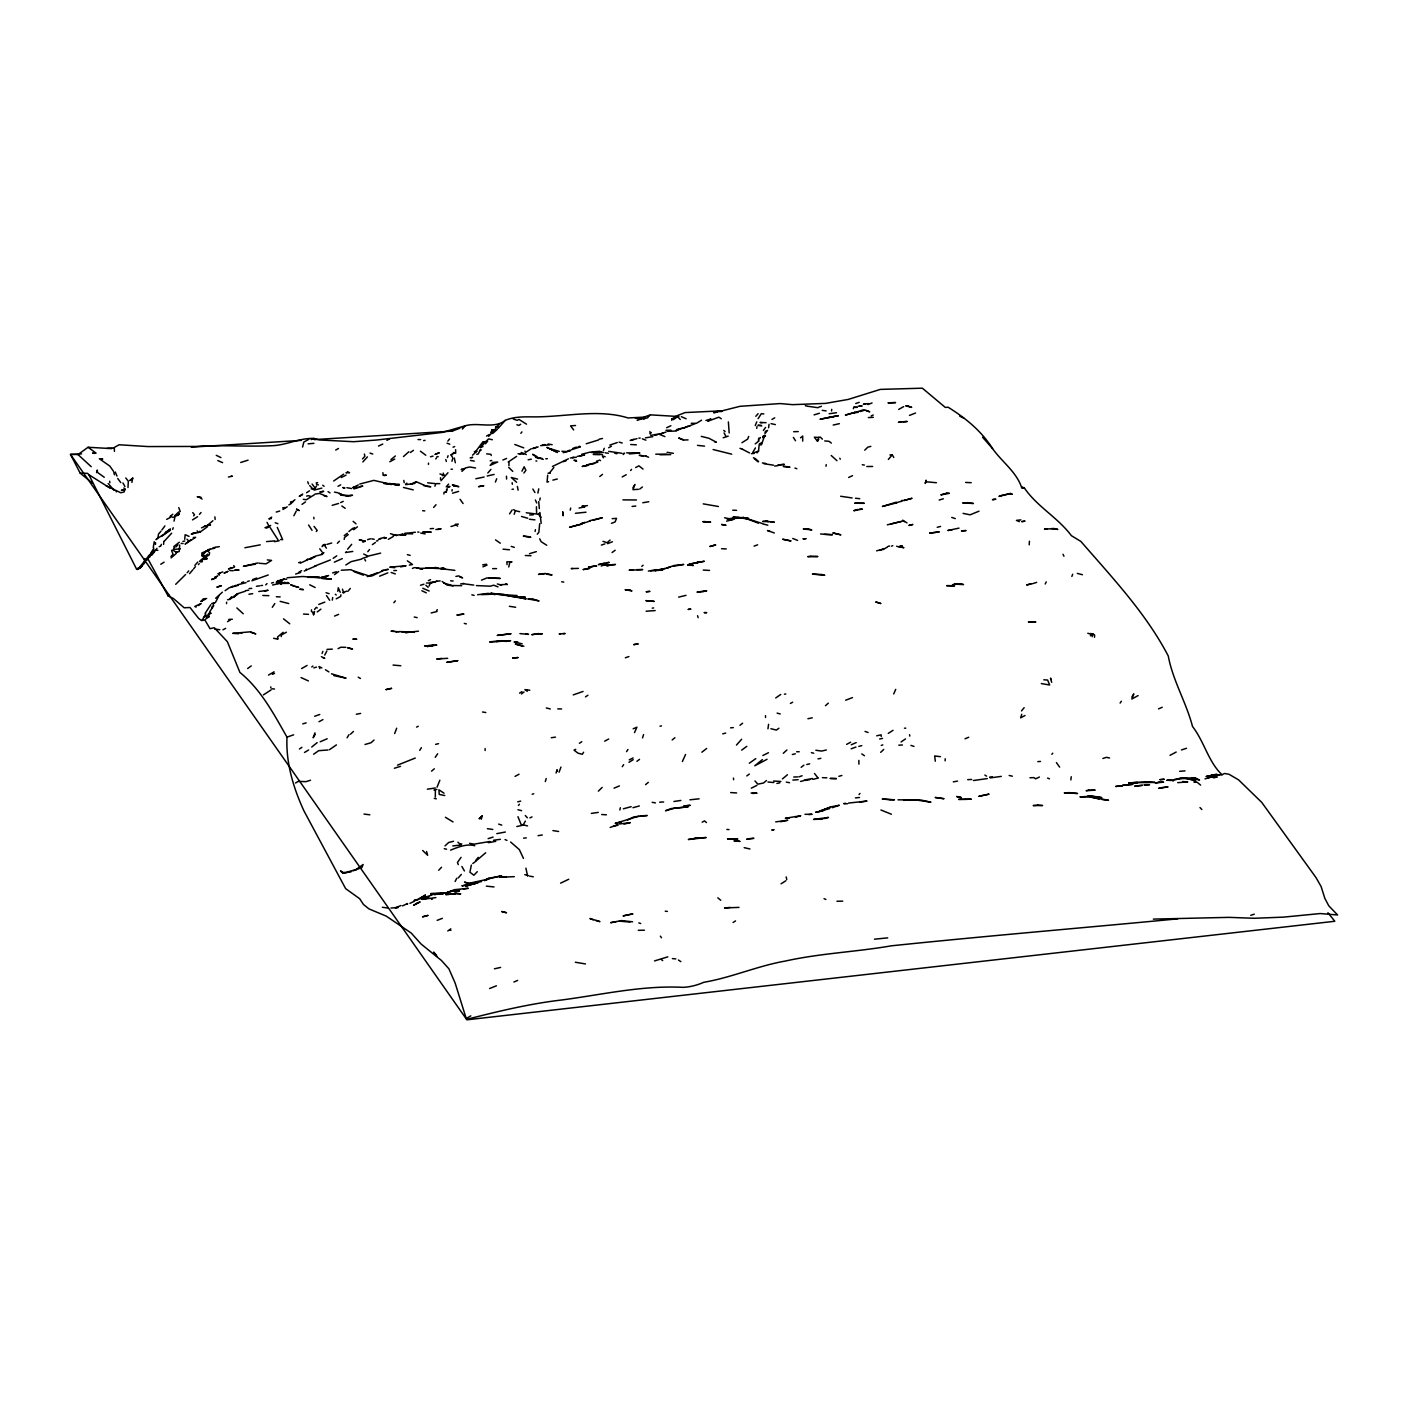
<?xml version="1.0" encoding="UTF-8"?>
<svg xmlns="http://www.w3.org/2000/svg" width="1408" height="1408" viewBox="0 0 1408 1408"><rect width="100%" height="100%" fill="white"/><g stroke="black" fill="none" stroke-linecap="round" stroke-linejoin="round"><path stroke-width="1.5" d="M508.957 465.643L508.957 462.44M526.24 512.776L538.402 514.219L539.915 512.53L541.182 523.318M161.374 544.333L160.829 545.97M445.773 459.571L446.389 461.49M945.138 760.848L945.208 758.771M428.454 464.429L428.507 463.091M203.315 552.64L203.403 555.597L205.48 555.949L207.645 554.171M490.952 469.392L487.802 473M155.584 542.872L155.496 544.28L154.229 541.763L153.261 547.43M213.083 605.158L213.963 602.853M452.038 491.058L452.109 489.65M1029.213 544.861L1029.442 541.218M226.53 603.627L226.618 602.184M436.938 789.325L435.371 789.87L435.318 797.016M440.44 479.301L440.581 477.77M184.73 539.282L185.152 534.706L189.077 536.378M340.894 594.81L340.718 596.411L336.248 598.822M671.774 420.411L671.95 418.792L678.885 416.469M205.814 613.8L202.136 620.277M831.547 410.942L831.723 409.323M826.021 466.259L826.214 464.622M281.23 636.61L281.442 634.973L286.405 632.21M332.341 600.107L332.658 597.538M148.861 556.582L153.859 548.152M1094.474 637.261L1094.685 635.589M443.854 493.979L444.083 492.29L446.53 491.867L445.526 491.973L447.128 490.142M768.574 427.786L769.05 424.336M156.974 548.363L151.853 555.157L149.266 555.122L139.093 567.917L136.576 569.149L88.862 474.725L87.63 473.37L80.15 473.106L70.4 454.256L78.021 454.555L88.07 447.269L111.672 448.606M211.904 608.115L212.15 606.373M157.978 537.645L158.488 534.125L160.934 531.221M767.941 728.798L768.592 724.293M337.779 591.325L338.307 587.787L340.226 592.31M535.128 531.45L535.392 529.654M756.712 428.366L757.011 426.518M213.752 605.722L209.739 611.635L210.848 613.254L203.579 617.496M127.987 487.538L128.322 481.202L125.787 477.946M1153.363 919.107L1228.973 917.365L1254.422 918.28L1283.462 917.136L1320.176 913.546L1337.6 914.971L1328.782 905.819L1324.84 898.357L1321.126 886.565L1316.022 877.624L1261.726 802.366L1238.565 779.856L1228.955 774.242L1224.573 773.485L1222.056 774.734C1208.504 762.256 1204.174 741.382 1192.523 726.493C1186.205 702.328 1172.846 680.592 1168.253 655.97C1146.042 613.342 1112.32 577.685 1080.939 541.482L1071.418 535.691C1057.707 517.422 1037.344 506.845 1024.443 488.101L1021.346 486.658C1015.731 471.222 1001.686 461.595 992.534 448.554C981.411 430.901 965.395 417.982 948.182 407.264L945.261 407.387L922.363 388.186L880.334 389.4L848.214 399.432L825.563 403.392L792.563 404.659L780.155 403.568L739.974 406.314L722.234 410.802L685.098 412.579L675.488 416.346L650.338 414.85L644.019 417.138L643.702 419.038L645.339 418.334M344.203 539.37L344.538 537.434L348.251 534.635M623.427 453.429L623.234 454.52L624.554 453.094M821.445 406.331L818.682 407.211M539.352 508.57L538.701 501.6M537.874 493.082L538.754 488.858M570.24 510.154L570.68 508.042M131.877 482.416L132.757 478.139L129.958 480.498L132.757 478.139M539.757 500.174L540.214 497.992M758.366 440.317L758.824 438.134M756.958 452.901L758.542 451.07L759.158 444.875L761.446 444.787L764.808 435.107M619.837 809.987L620.347 807.717M455.629 449.698L455.664 453.323L453.834 452.478L451.299 455.541L452.426 457.125M508.746 566.984L509.819 562.32L511.21 562.126M536.43 506.774L536.589 512.794M302.579 447.04L303.829 442.059L308.774 439.349M96.606 472.63L97.275 470.043L97.486 471.539M451.933 461.278L452.813 458.269M545.301 781.563L546.198 778.518M313.544 614.715L314.477 611.547L313.544 614.715L312.594 612.058M642.541 737.88L643.544 734.624M556.072 773.027L557.093 769.683L557.216 771.39M853.336 408.725L853.794 407.282L856.979 407.317L853.794 407.282M481.219 819.262L482.275 815.883L479.266 818.664L482.275 815.883M1021.75 714.296L1020.624 717.834L1025.042 715.51M514.184 514.29L515.346 510.699L513.638 509.608M818.752 437.43L814.352 437.219L817.467 441.267L818.752 437.43L820.23 437.043L822.395 439.155M322.098 653.453L322.854 651.376M175.208 515.733L174.029 521.101M314.97 732.864L313.157 737.792L315.181 734.378M1071.858 576.435L1072.685 574.235M559.064 772.182L560.965 767.096M603.398 450.578L604.261 448.307M394.662 733.55L396.669 728.218M434.878 486.235L435.794 483.842M179.696 544.984L179.256 551.514L175.842 551.954L172.902 550.194L174.398 547.307M748.704 436.445L747.63 439.138L741.91 442.728M123.886 487.96L125.154 489.245L124.062 492.008L120.771 492.747L105.952 485.654M324.755 655.09L326.85 650.989M429.07 586.08L430.285 583.088L437.043 581.258M437.043 787.178L439.859 780.226M480.638 449.205L478.245 453.939L476.766 454.326M495.37 482.064L496.725 478.773M361.768 867.821L363.141 864.494L356.101 869.528L342.866 873.259L340.507 870.866L343.622 872.96M755.234 425.55L756.8 421.837M893.71 693.95L895.717 689.357M634.515 732.6L636.909 727.197L633.195 728.798M682.37 761.552L685.555 754.512M293.885 515.75L296.278 511.034M521.946 471.187L524.181 466.787L525.888 470.342L523.899 473M218.803 595.954L215.406 602.554L211.728 603.522M455.118 881.478L456.826 878.187M1045.194 583.986L1046.285 581.926M525.378 821.11L523.054 825.141L516.842 826.549M758.102 418.669L761.306 413.706L763.805 413.899M632.931 487.784L634.902 484.475L632.949 489.685L638.317 489.298M347.072 737.81L348.973 734.659M1131.944 696.907L1133.792 693.862L1131.856 699.019L1138.104 695.587M461.085 857.349L457.442 862.47L458.286 864.618M477.277 871.693L473.898 875.23L469.92 872.238L471.346 865.093M419.725 750.376L421.397 747.683M316.589 485.918L315.181 488.101L312.083 484.035M626.56 751.643L627.968 749.478M622.266 766.709L623.621 764.65M583.616 752.259L582.278 754.266L577.984 753.174L574.024 750.13L575.731 749.338M509.555 513.867L512.16 509.96M817.467 441.267L818.77 439.314M272.29 607.306L274.824 603.557M492.518 432.01L494.226 429.915M1120.117 703.067L1121.366 701.219M198.475 605.546L201.115 603.486L194.814 606.478L196.064 607.112M435.213 757.346L437.642 753.808M926.253 481.8L925.126 483.384L926.094 480.181L926.253 481.8L936.426 482.715M846.63 744.357L850.608 742.227M149.424 556.371L154.158 551.285L150.603 555.104M763.365 430.461L765.53 427.451M520.872 433.312L521.928 431.886M651.27 432.502L650.214 433.946L649.862 431.482M1090.355 635.782L1092.819 634.11L1092.168 636.68M150.779 554.101L153.93 549.789M602.501 474.355L599.773 476.555M755.216 443.907L759.053 440.827M763.858 436.322L762.854 437.694L765.406 435.811L762.819 436.515L765.406 435.811M161.902 529.971L164.93 525.906M210.795 604.701L205.075 613.413M759.422 438.856L760.408 437.536M765.019 432.203L765.987 430.918M666.635 427.715L670.894 425.744M723.166 437.782L728.2 436.163M518.461 805.446L519.411 804.232M785.84 880.774L781.07 883.802M755.41 447.92L752.699 452.566L753.808 453.482M553.854 467.526L549.419 473.053M764.984 433.523L767.554 430.373M478.245 857.366L475.605 860.622M193.6 515.838L194.515 514.694L192.702 512.6M1070.872 779.909L1071.224 776.723M859.056 794.552L859.954 793.426M1051.846 754.318L1052.744 753.192M150.55 554.963L154.158 551.285M630.626 470.518L631.523 469.392M453.499 841.28L448.677 842.494L445.034 845.874M367.787 551.707L369.547 549.49M321.499 554.013L323.858 552.534L322.238 554.435L315.568 556.072L300.256 563.2M193.653 568.814L195.413 566.632M488.664 436.357L490.054 434.931M1021.504 710.917L1024.144 707.661M316.29 531.485L317.17 530.394L314.037 526.398M852.491 475.675L848.654 477.488M447.832 441.109L449.574 438.962M435.741 458.92L436.603 457.882M433.629 507.461L436.022 504.715M462.37 429.07L464.974 425.867C478.016 421.872 494.067 429.299 505.19 420.411C516.771 415.36 529.566 417.384 541.957 416.733C570.293 415.8 600.864 409.446 628.091 417.965L644.019 417.138M314.565 609.453L316.272 607.376L317.293 607.957M200.077 560.789L204.688 556.864L202.03 555.755L205.533 551.954L208.314 549.648L214.914 548.134M215.688 598.277L222.376 592.17M508.2 462.053L516.595 456.368M189.534 573.69L192.808 569.835M347.582 549.19L351.701 544.315M499.418 424.266L495.598 427.31L498.08 426.835L495.598 427.31M344.238 535.586L347.354 533.28M458.603 491.392L452.531 493.205M888.342 459.448L892.25 454.819L893.798 457.494M347.882 591.307L350.328 588.438M198.387 564.608L199.214 563.658M152.469 552.13L151.149 553.379L152.099 553.414M403.48 456.544L408.866 451.739M344.96 872.362L342.866 873.259M348.902 531.52L352.827 528.282M483.067 441.602L475.763 451.405L476.749 451.334L472.542 455.154M537.258 534.16L538.859 532.294L539.686 523.723M199.443 514.36L201.027 512.512M505.19 420.411L498.186 428.384M485.672 852.773L477.206 860.006M185.61 574.499L175.701 584.32M446.424 489.614L447.216 488.699M423.562 485.531L430.742 486.763L426.782 486.358L416.222 481.694L414.638 483.507L405.627 484.634M447.973 472.736L440.933 480.762M448.606 484.088L446.248 486.816L449.944 486.499L448.219 487.379M755.814 416.293L758.12 413.688M140.078 568.005L142.032 565.981L136.576 569.149L140.078 568.005L144.619 562.971L144.602 558.589L146.256 560.349L150.075 555.896M187.158 572.739L188.725 570.926M494.63 429.792L496.197 428.014M519.939 454.309L521.506 452.531L526.293 454.555M436.568 610.579L437.36 609.682M461.19 469.709L461.965 468.829M393.818 602.694L395.384 600.917M531.309 448.694L525.466 452.514L524.92 451.141M164.261 541.253L171.67 533.157M201.714 560.666L202.224 561.563L199.971 561.546L202.488 559.786M490.811 434.086L491.586 433.206M497.394 429.282L492.642 433.523M206.36 556.635L209.176 554.946L209.616 552.798L207.469 550.669M485.355 443.837L487.678 441.214M343.675 474.144L333.678 480.99M367.418 456.878L362.859 461.947M362.542 458.902L364.848 456.315L364.39 454.045M458.269 877.888L461.349 874.421M197.842 562.021L194.832 565.365M736.472 745.061L741.664 739.235M390.966 459.554L395.384 455.981M212.907 520.714L208.296 524.656L210.426 524.885L208.296 524.656M147.611 558.325L168.098 595.954L168.854 595.109M375.408 542.502L372.363 544.632M649.704 415.448L647.469 417.894L641.397 419.003M867.997 404.554L872.062 402.952M243.637 581.891L241.63 582.63M447.779 930.97L450.806 928.84M339.434 541.182L337.357 543.277M271.709 517.123L268.858 518.901L271.234 518.619M225.65 628.355L222.939 629.816M170.931 556.512L173.043 554.312L171.547 550.317M175.824 547.061L177.989 544.755M291.826 502.867L293.269 501.354M334.47 574.64L338.677 571.507M274.085 671.827L268.523 675.066M898.691 409.411L903.672 406.613M277.499 637.014L283.149 632.333M177.901 515.486L179.326 513.99L178.798 511.914L174.733 515.68M472.806 863.526L476.467 860.816M179.309 542.221L173.8 546.586M438.698 870.25L441.531 867.275M229.574 598.998L231.686 596.763M447.445 457.565L448.096 455.699M163.838 541.394L163.574 544.403M353.074 529.021L354.464 527.595M771.954 419.443L774.734 417.806M701.888 752.206L706.64 748.493M749.302 763.242L755.797 758.63M164.12 562.144L160.758 564.274M404.202 482.733L403.797 480.41M301.594 668.554L307.067 665.474M358.354 484.915L353.179 487.538M909.48 415.395L915.552 413.037M172.656 529.39L173.202 527.736M155.936 539.669L157.221 538.454M181.174 543.382L183.075 543.541M278.045 580.501L276.725 581.803L283.078 579.814L277.658 580.994M482.381 445.843L482.962 446.6L480.427 447.198L488.541 438.891L492.36 439.736M598.347 791.155L602.166 787.424M322.08 546.621L324.878 544.28M462.334 427.891L464.974 425.867L442.341 432.414L376.446 440.035L353.619 441.707L319.528 439.965L313.79 438.434L311.238 439.595M265.725 584.866L267.045 583.616M139.568 568.339L142.032 565.981M231.053 598.594L232.355 597.344M571.05 449.856L580.378 446.864L578.107 446.899L579.744 446.213M306.346 560.261L307.648 559.011M641.819 566.403L643.104 565.189M880.686 752.33L883.731 749.461M293.656 500.878L294.906 499.717M350.486 734.184L353.478 731.438M783.288 753.298L786.896 749.989M414.709 901.085L409.974 903.338M374.035 740.027L371.078 742.72L365.024 744.498M610.086 540.038L607.112 542.731L602.958 541.341M387.816 572.862L379.632 576.171M405.645 484.211L406.859 483.138M825.458 705.69L828.344 703.155M171.107 557.92L176.37 553.344M766.445 780.525L763.611 782.971L757.856 784.15L754.934 780.947M673.429 419.672L677.547 416.574L680.258 419.478M172.814 514.219L170.034 516.578L171.459 516.296M263.419 694.866L271.11 689.902M675.858 430.408L690.307 425.744M431.552 771.144L434.333 768.803M782.426 778.941L787.406 774.77M645.55 784.643L648.331 782.338M604.155 565.189L615.472 564.467L606.725 565.752L611.635 564.925L604.736 564.714M1174.078 779.979L1175.117 779.134M800.501 437.853L802.683 436.04L802.701 441.109M185.574 543.734L190.872 539.757M336.424 744.885L329.507 749.672M290.699 502.867L290.558 501.899L293.04 501.424M306.293 569.008L306.416 569.994L316.378 565.699M367.206 576.506L371.976 575.925L383.557 570.451M672.179 739.939L674.907 737.722M311.731 747.032L317.17 742.614M205.533 619.186L209.106 616.651L208.525 613.395L210.848 613.254M161.867 536.219L170.034 530.165M311.766 666.97L312.91 666.054M801.17 767.325L803.862 765.178M145.816 559.979L147.699 559.504M483.296 444.154L479.635 447.022L480.621 446.97M639.707 489.086L642.382 486.992M739.957 725.296L742.614 723.237M353.672 529.742L357.421 526.821M237.072 594.264L233.446 597.08L235.84 595.514M402.512 905.89L407.563 903.531M317.205 611.97L320.936 609.136M327.184 738.76L320.179 741.787M521.418 693.95L524.005 691.997M636.909 761.306L639.514 759.37M741.664 750.13L746.821 746.328M247.632 668.554L251.275 665.896M232.866 597.573L237.846 593.93L234.221 596.024M778.923 728.218L776.371 730.083L770.915 728.71M746.786 775.931L749.338 774.066M203.139 559.152L205.41 557.867L207.31 558.571L203.914 559.522M410.379 452.514L413.442 450.331M701.571 420.2L696.414 423.315L691.258 423.298M864.741 450.173L867.891 447.11L870.83 446.389M762.397 759.598L754.794 765.776L767.061 759.282M313.632 754.23L318.666 750.675L328.046 749.989M170.368 530.165L156.605 539.018M333.186 558.325L336.741 555.843M418.704 898.744L425.374 895.189L420.552 898.515L414.075 900.451L417.859 899.923M301.981 504.363L305.518 501.899M192.632 533.35L195.853 532.611L191.259 534.072L200.306 531.978L207.61 526.61M775.738 697.946L780.718 694.478M202.03 601.269L201.062 601.304L203.298 598.858L206.659 598.523M630.942 440.37L636.979 438.627M299.446 749.021L301.91 747.314M425.374 895.189L420.552 898.515L422.946 896.949M901.067 741.963L905.485 738.918M314.389 494.718L306.31 499.752L303.318 499.33M585.499 696.872L587.928 695.235M614.046 788.163L619.379 785.928M306.522 492.765L309.461 490.811M324.808 602.114L318.754 604.437M309.795 559.205L312.646 557.973M579.392 743.266L581.803 741.717M888.272 733.374L893.059 730.312M733.128 922.451L735.522 920.92M342.637 592.662L346.632 591.202M520.661 424.266L518.778 425.445L516.877 424.776M345.805 564.995L351.067 561.669L361.75 559.064M282.955 509.502L287.214 506.827M519.57 693.123L521.946 691.627M192.491 519.904L197.595 516.701M225.086 590.691L229.187 587.787L238.251 585.306M628.989 762.326L633.213 759.686M175.947 516.085L179.326 513.99M227.533 621.667L230.366 619.925M609.805 445.104L617.267 442.552M346.386 552.024L345.523 552.534L352.792 551.426M304.48 752.488L308.634 749.989M486.534 436.11L489.333 434.456M457.653 526.082L455.928 525.026L450.982 526.504M295.539 782.989L298.338 781.352L305.941 781.669L310.534 780.226M137.333 569.554L139.146 568.498M1177.757 918.843C1082.242 927.978 986.638 935.898 891.334 945.824C856.24 951.931 820.477 953.251 785.47 961.03C757.61 965.888 731.491 977.592 703.806 982.291A43.243 28.97 -26.7 0 1 683.197 987.342C642.083 985.23 602.149 994.682 561.757 999.979C529.514 1003.746 497.974 1011.366 466.787 1019.339L466.224 1018.547L470.835 1015.854M461.93 471.363L465.626 467.878L469.955 466.981L475.587 468.002M386.901 440.37L389.664 438.768M883.062 549.578L887.533 546.99M702.17 822.202L704.458 820.882L706.482 822.554M298.848 572.229L301.611 570.645M335.702 450.067L338.466 448.501M388.344 539.334L393.378 536.448L393.378 535.216L403.005 534.758M377.203 572.81L371.043 575.362M483.102 442.763L485.373 441.478M415.254 758.05L397.531 765.142M354.71 487.062L355.555 486.605L352.827 487.573M608.678 447.744L611.406 446.23M627.528 820.019L633.917 816.851L647.17 815.531L640.27 815.866M622.195 476.925L626.226 474.725M648.331 571.102L655.758 569.677L662.658 570.064L650.707 570.891M790.398 703.454L792.651 702.205M695.235 423.614L689.163 425.973M450.63 850.115C458.022 847.141 466.664 843.533 474.813 845.715M389.787 461.771L394.733 459.078M552.464 466.47L568.392 458.814M199.707 531.291L200.306 531.978M288.851 504.874L291.086 503.659M754.16 453.323L751.467 453.693M515.046 776.389L519.042 774.224M604.683 741.171L608.678 738.989M427.821 897.23L428.912 896.966L423.65 897.846L432.186 894.872M635.694 467.562L638.862 465.837L643.051 469.075M338.008 486.288L340.701 484.845M251.926 580.8L268.242 574.974M230.824 587.277L233.024 586.098M318.982 721.723L322.942 719.611M338.078 648.666L340.754 647.258L345.893 647.328M583.053 691.451L573.25 694.901M863.245 409.869L854.04 412.79L858.158 412.315M222.71 571.894L218.222 573.813L219.507 575.08M569.606 450.173L567.864 451.07L570.258 450.771L563.182 452.69M450.771 454.819L453.939 453.2M684.306 427.979L687.755 426.202M378.506 446.054L382.765 444.048M166.672 519.358L170.122 517.598M217.782 575.784L214.808 577.28L216.691 576.787M304.251 571.085L306.416 569.994M759.37 443.89L762.362 442.394M150.744 554.752L148.579 555.843L149.706 557.41M266.27 528.211L268.453 527.138M629.235 759.88L633.125 757.926M751.291 788.181L756.906 785.382M762.854 755.498L768.451 752.734M300.626 572.493L295.627 574.024M302.702 494.032L299.253 496.32L302.21 494.877M560.595 883.15L568.726 879.261M428.349 580.659L430.496 579.638M359.744 484.035L373.877 480.374L391.459 484.475L383.715 483.366L399.397 484.317M416.574 727.091L418.264 726.282M1029.97 777.762L1033.93 777.621L1035.584 778.835L1039.403 777.022M340.666 502.586L343.235 501.354M529.496 553.696L536.36 551.637M272.413 674.362L274.542 673.358M201.062 601.304L205.198 599.386M630.186 440.493L633.706 439.296M612.075 552.534L615.173 550.229M489.579 988.522L496.443 985.811M593.102 520.256L602.36 517.739L589.582 520.731M228.149 571.226L224.013 573.109L227.163 571.982M210.214 549.278L201.854 552.957L202.03 555.755L204.688 556.864M529.901 817.89L532.013 816.922M201.555 527.842L206.554 525.571M612.198 518.654L616.563 518.373L615.067 521.963L611.442 523.336M466.224 1018.547L455.154 983.083L448.87 968.774L441.496 960.538L421.098 944.029L411.259 933.082L386.285 916.15L368.949 908.882L363.493 904.499L359.674 898.726L345.629 888.624L303.952 810.902C293.322 787.776 285.789 762.749 286.986 737.123L293.638 734.818M213.277 578.987L216.163 577.685L211.658 579.638L212.414 578.794M334.33 562.162L342.285 558.606M218.222 573.813L220.317 572.88M871.147 415.923L873.242 415.008M851.259 744.762L856.222 742.579M513.92 982.027L517.651 980.408M453.147 890.824L445.104 893.323L454.309 889.698L468.213 888.29L463.39 888.976M1158.52 708.875L1162.234 707.274M341.229 477.558L346.051 475.13M879.718 550.405L882.57 549.19M284.134 579.058L278.749 580.87M384.789 538.437L386.426 537.75L384.085 537.962M891.563 546.163L892.76 545.67M1205.019 778.853L1216.618 775.65L1208.187 777.709M965.026 738.795L968.722 737.246M502.885 460.011L506.581 458.462M314.019 490.142L321.834 488.118M334.541 616.07L338.642 614.363M482.926 566.826L487.045 565.118M434.79 894.309L438.046 892.971L443.362 893.763L441.76 893.658M1176.19 752.048L1170.013 755.322M726.634 521.154L734.078 519.165L728.675 520.326M618.077 825.211L613.29 826.338L617.725 824.525M445.104 893.323L451.51 891.194L459.378 891L455.84 891.686M979.035 511.174L970.094 514.818L963.107 513.392M276.25 512.072L279.699 511.034M572.792 448.43L576.382 447.093M237.547 584.795L246.083 582.683M270.67 525.43L264.968 527.701M662.781 433.171L659.278 434.315L664.893 436.586M607.605 543.664L612.427 541.746M205.462 551.584L209.106 550.141M412.438 568.392L414.48 567.582M484.546 880.651L488.928 878.926L468.301 883.485L464.499 882.112L469.55 883.573L481.501 881.584M314.6 566.139L330.422 559.926M536.589 447.251L532.699 448.501M863.949 410.379L860.446 411.541M437.166 920.357L442.394 918.333M462.669 469.304L464.693 468.53M353.126 870.83L356.752 869.44M453.059 447.181L454.661 446.565M845.662 700.216L852.474 697.594M274.648 540.901L266.552 541.587M538.138 446.917L532.734 448.589M896.122 502.234L882.394 506.475L896.878 502.797M451.563 431.376L459.941 428.208M434.914 454.432L439.261 452.778L435.706 454.062M252.613 579.568L256.643 578.054M598.506 439.982L586.203 443.766M276.197 582.19L281.688 580.131M481.518 580.131L486.886 577.949L500.21 578.406L488.717 578.107M1036.658 582.366L1033.19 583.475M851.171 748.81L855.923 747.05M666.706 567.97L674.414 565.435L683.707 564.45L673.411 566.262M637.155 420.411L640.728 419.126M754.054 546.128L757.627 544.826M904.394 500.421L912.05 498.274L904.922 500.28M283.642 582.736L280.491 583.88L285.12 582.366L281.741 583.422L289.186 583.387L287.074 582.402M754.653 452.461L758.542 451.07M442.288 475.693L443.854 475.13L443.291 473.106M586.626 522.174L590.515 520.784M632.069 506.44L635.818 506.035M204.283 526.328L205.85 525.765M1174.994 779.909L1182.157 777.814L1195.691 780.507L1186.134 778.342L1175.944 779.205M212.696 548.117L216.181 546.955M625.346 657.8L628.901 656.55M610.157 827.446L614.451 825.933L613.29 826.338M445.544 893.517L448.254 892.566L441.25 893.622M314.67 716.267L319.774 714.472M832.322 807.699L839.309 805.253L830.738 806.89L819.966 811.078L830.139 807.418L823.328 810.198L829.629 808.579M713.979 413.002L717.112 411.91L713.486 412.069L722.234 410.802M237.072 593.877L244.851 591.378M899.448 546.603L902.158 545.653L900.662 546.093M596.358 461.314L598.33 460.627M584.901 522.368L580.642 523.846L585.534 522.491M601.146 566.016L605.422 564.555M799.005 776.829L802.102 775.755M362.402 558.448L367.47 556.723M601.374 545.09L604.894 543.91M532.171 794.253L533.72 793.725M881.232 745.413L882.798 744.902M247.35 581.539L249.304 580.888M420.922 568.339L434.315 568.128M1102.869 758.49L1106.371 757.328L1109.574 757.979M660.528 433.858L666.002 432.045M699.107 798.829L689.92 799.797M1181.453 749.954L1186.504 748.282M677.424 430.038L678.955 429.528M315.357 556.653L310.816 558.536L311.731 558.589M855.73 403.498L859.232 402.336M378.4 539.334L381.075 538.472M940.579 526.434L937.218 527.296M1250.762 915.323L1254.264 914.179M650.725 435.371L659.894 433.77M427.469 897.653L422.118 899.395L435.864 897.6M232.338 567.565L228.483 568.92L233.693 567.459M328.592 575.502L321.13 577.526L327.73 576.048M412.491 564.573L409.323 565.066M240.715 462.493L248.072 460.152M380.002 538.718L384.595 537.275M496.954 427.187L498.08 426.835M705.918 420.499L710.917 418.933L707.784 421.256L718.854 417.173L721.283 418.757M394.363 768.258L400.488 766.339M427.346 789.184L435.354 787.987M353.989 488.91L362.789 486.094L360.026 486.482M362.595 541.834L365.253 541.006M206.448 617.461L209.106 616.651M488.118 838.64L493.099 837.091M298.619 562.654L300.538 562.056M654.526 960.925L667.832 956.842M814.07 414.885L819.438 413.248M332.622 572.915L336.389 571.754M939.154 500.051L943.325 498.784M548.574 481.659L547.043 482.117L547.694 475.182M420.499 585.253L423.949 584.214M857.965 509.432L853.811 510.699L862.365 509.098L859.39 509.186M824.666 818.541L828.45 817.414L813.56 819.403L822.765 819.122M484.106 477.03L475.834 478.755M313.826 667.885L316.466 667.093M401.034 534.547L402.547 534.09M1030.797 583.757L1026.643 584.989L1032.486 583.669M356.101 869.528L359.128 868.63M353.918 488.365L358.054 487.133M579.744 456.262L584.602 454.837L577.35 456.403M563.306 461.648L565.928 460.874M271.533 583.07L273.451 582.507M1177.722 782.654L1187.754 781.898L1182.773 781.51M332.147 505.349L338.589 503.466M654.949 435.389L657.571 434.614M594.598 463.496L586.309 465.098L597.749 462.194M795.52 817.256L800.765 815.725L785.365 818.259L789.272 818.189M430.179 583.44L431.693 583L429.704 582.507L435.582 581.768M665.122 568.55L655.054 570.61L668.747 567.688M959.006 528.123L947.83 530.482L951.966 529.989M1001.299 776.389L990.176 777.92M326.885 544.403L331.707 543.03M367.558 539.651L370.568 538.789M481.307 594.651L493.733 594.158L487.995 593.384L477.646 594.739M302.738 723.87L306.134 722.902M125.154 489.245L121.44 490.301L123.534 489.931M443.854 567.846L440.563 568.568L442.939 568.304M581.75 454.274L590.339 452.056M645.462 437.853L652.872 436.656M838.886 776.318L841.878 775.474M367.77 576.066L373.366 574.517M558.606 831.494L552.922 830.579M804.144 780.05L812.328 778.518M623.339 808.826L631.206 806.678M632.949 807.699L639.338 805.957M400.981 905.52L395.261 907.861L398.341 907.403L390.931 908.054M327.026 649.387L332.323 649.141M668.606 567.406L670.49 566.896M258.016 562.918L243.408 566.298L255.499 564.15L254.478 564.309M363.299 541.798L365.182 541.288L359.216 539.739L362.05 540.478M895.928 502.779L901.894 501.195M575.432 513.286L585.992 512.213M858.827 746.398L861.802 745.624M430.478 456.773L433.048 456.104M552.869 480.11L557.304 479.002M660.37 936.162L661.478 937.763M774.682 466.066L778.096 465.626M517.722 801.856L520.678 801.117M540.654 445.65L549.49 444.858M415.378 532.224L404.395 533.491M480.427 447.198L481.501 446.934M676.72 429.51L683.408 427.874M437.747 529.549L441.091 528.722L435.846 529.531M264.493 591.166L268.118 590.269L258.79 591.501M182.899 541.429L184.765 540.989M666.741 454.15L655.758 454.186M431.182 612.955L437.061 611.512M604.261 563.218L598.365 564.643L609.154 562.39L606.355 562.813M812.874 779.363L818.365 778.026M780.63 821.744L787.758 820.248L775.72 821.885M678.674 597.115L686.013 595.355M722.744 733.814L725.683 733.11M623.99 824.138L630.309 822.624L619.291 823.979M1181.752 778.096L1177.528 778.8M471.592 457.618L472.683 457.354L470.149 457.934M792.352 754.512L795.291 753.808M217.149 547.096L219.314 546.586M287.091 577.755L302.474 576.506L326.234 578.054M316.166 482.926L317.627 482.574M887.304 524.832L902 521.277M876.586 550.81L883.52 549.173M185.064 544.069L195.606 537.346L193.283 537.522M858.123 406.208L862.118 405.979L859.795 406.12M272.571 585.024L278.045 583.739M435.635 744.357L438.557 743.67M660.018 726.211L661.478 725.877M431.411 899.307L432.485 899.043M671.95 418.792L674.485 418.211M487.203 476.01L494.12 474.426M806.784 764.509L809.688 763.84M776.917 783.464L779.838 782.795M804.883 780.49L809.794 779.68M826.338 749.989L821.586 751.062L815.848 750.253M833.184 425.058L839.397 423.667M376.464 541.006L377.925 540.69M876.726 735.803L881.091 734.835L881.232 736.454M638.651 816.218L615.173 823.381L621.35 822.043M800.536 781.44L803.44 780.789M494.419 968.81L500.632 967.419M901.296 521.488L890.63 524.04M879.648 739.006L882.534 738.373M171.934 517.246L174.24 517.123M306.627 496.074L308.088 495.757M490.23 460.838L491.674 460.522M573.954 457.354L572.493 457.67L576.347 457.213M400.646 566.896L406.05 565.734L389.805 567.178L394.733 567.706M616.07 921.694L610.65 922.698L621.368 920.586L632.597 921.8M629.411 453.904L639.866 452.989L626.648 452.848M807.928 718.731L812.258 717.816M228.43 477.013L232.373 476.186L231.035 476.291M599.245 439.155L602.518 438.469M570.328 458.04L573.214 457.442M865.498 403.832L863.386 404.272L868.56 403.568M973.368 780.525L987.272 778.589M1216.846 774.118L1208.451 776.054L1222.056 774.734M274.525 541.675L279.224 540.725M234.89 585.64L236.333 585.341M207.715 525.131L209.158 524.85M579.058 508.024L584.795 506.898L581.979 506.141L587.4 505.63M500.386 839.326L493.434 840.277M513.55 596.253L517.106 595.566L490.758 593.894L503.413 594.299L509.872 596.112L490.882 593.102L494.824 594.686M260.286 544.843L244.886 547.747M542.291 445.104L545.16 444.558M315.058 494.05L319.581 493.451L327.008 496.584L323.752 495.51M667.304 431.341L676.526 430.989M356.312 714.261L360.606 713.434M322.432 545.389L325.283 544.861M817.995 758.877L820.846 758.349M496.795 833.642L505.349 832.04M595.584 566.298L596.622 566.104L594.933 566.227M495.757 841.368L488.312 842.653M447.797 892.954L439.472 893.499M423.632 440.616L425.058 440.37M528.141 459.765L531.344 459.202M245.52 590.709L248.741 590.146M455.893 576.418L458.726 575.907L462.581 577.896L459.835 576.963M903.918 800.413L906.946 799.867L897.987 799.832M433.963 790.117L435.371 789.87M492.501 641.538L500.35 641.186L489.667 642.013L492.131 641.59M673.886 801.504L680.874 800.448M642.77 502.744L648.789 501.723M301.066 677.565L308.387 680.926M652.221 608.15L653.629 607.904M440.035 893.499L443.309 892.954M874.456 939.189L887.726 937.869M482.68 564.854L486.534 564.221M888.237 546.269L889.645 546.04M505.754 641.467L510.629 640.675L496.373 641.573M953.304 781.827L957.528 781.141M499.875 584.76L507.144 584.355M538.085 835.666L542.291 834.997M334.47 492.114L337.709 492.747M859.654 802.138L866.994 801.082L848.584 803.053M460.662 583.95L463.83 583.458M1021.574 521.664L1025.024 521.136L1022.243 521.523M901.578 421.837L898.41 422.312L907.192 421.485L903.461 421.714M248.917 594.246L252.736 593.666M784.414 694.179L785.805 693.968M454.027 890.701L459.765 889.821M282.621 507.883L285.05 507.514M277.235 582.93L282.445 582.173L279.277 582.63M551.285 737.739L555.456 737.141M591.307 813.419L598.259 812.416M227.568 599.72L229.979 599.386M506.194 876.832L499.488 877.29L514.307 876.656M829.136 413.741L836.458 412.72M1183.512 777.85L1195.621 778.166L1199.528 780.032L1191.502 778.096L1195.621 778.166L1191.749 778.307M175.842 551.954L177.848 551.742M385.546 569.747L388.309 569.36L381.955 570.504M989.63 777.128L992.411 776.741M452.778 845.926L460.997 845.011L457.899 842.16M330.018 492.906L328.046 491.638M667.11 452.338L673.358 453.323M256.432 586.274L259.934 585.816M441.866 658.381L436.709 659.032L447.674 658.31M777.797 465.15L784.326 464.358L778.554 464.851M346.79 872.467L350.926 871.957M780.842 781.458L773.626 781.035M481.166 450.085L479.6 450.63M476.749 451.334L474.355 451.616L474.901 452.443M426.448 583L430.285 583.088M845.75 803.37L843.744 803.616L847.546 803.774M433.963 894.608L439.102 893.992M518.038 453.746L523.635 454.15M1020.888 519.886L1016.418 520.397L1019.339 521.646M560.912 633.67L559.17 633.882L565.136 633.512L563.147 633.688M512.019 489.315L513.392 489.157M406.578 904.27L407.581 904.165M414.357 632.333L401.456 631.717M855.413 797.914L859.514 797.491M384.05 475.446L386.408 475.218L383.698 475.446M622.934 499.875L636.451 499.981M434.65 894.432L440.37 893.869M160.371 546.198L159.174 546.709M174.61 549.366L180.33 548.821M730.594 727.848L733.304 727.602M767.976 782.003L773.837 782.549M730.224 907.403L724.522 907.949L738.954 907.386M380.635 553.115L368.104 556.142L363.704 554.048M308.123 443.837L313.896 443.326M1179.605 771.338L1185.026 770.862M436.093 581.258L440.141 580.923M545.776 458.814L547.395 458.691M808.755 814.563L812.099 814.282L804.989 814.317M523.582 838.13L526.275 837.901M1173.146 779.803L1166.774 780.296L1170.928 780.437M575.555 425.498L570.539 425.867L573.654 429.915M591.976 451.898L599.966 451.299M633.178 569.941L629.147 570.24L642.699 569.571L636.856 569.659M646.131 611.23L655.178 610.562M411.84 484.088L410.854 484.158L416.222 481.694M458.357 524.128L455.312 524.339L455.928 525.026M311.168 488.893L315.234 489.051M824.595 534.389L832.48 534.723L820.582 533.984M792.827 780.067L798.195 779.698M670.754 454.608L659.965 454.766M765.67 521.259L774.312 522.139L770.616 521.787M1037.819 761.622L1040.477 761.446M81.558 453.886L70.576 454.573L466.893 1019.814L1334.819 921.272L1327.938 912.736M191.294 447.146L301.03 440.405M314.195 439.595L452.478 431.094M430.214 528.686L433.523 528.493M767.378 521.154L762.749 521.435L768.786 521.611M101.411 459.166L102.749 459.096L99.352 458.762L109.842 466.101L113.397 471.152M806.256 528.704L803.317 528.862L811.765 529.971L807.893 528.686M228.712 619.432L232.355 619.238M898.797 745.184L902.44 744.99M489.914 841.474L474.003 844.166L469.586 843.322M203.667 558.765L207.31 558.571M412.65 533.896L405.029 533.597M398.57 631.594L412.245 631.91L405.504 632.614L418.475 631.171M517.739 641.854L514.096 642.03L522.21 643.808M752.453 793.426L757.046 793.197L751.115 792.968M659.648 802.19L663.643 801.979M868.349 417.578L873.312 417.331M889.962 454.925L892.25 454.819M234.467 570.293L239.061 570.064L235.206 570.029M572.898 568.515L571.226 568.586L578.406 568.392M489.157 842.318L490.477 842.266M249.11 588.526L251.768 588.403M967.666 779.662L971.643 779.469M436.709 893.341L430.795 893.622L435.934 893.675M761.781 425.938L757.944 425.322L761.165 425.269M901.507 500.562L905.133 500.403M1216.125 775.403L1217.762 775.403L1211.021 775.421L1219.381 775.28M559.258 451.405L550.07 448.642L557.462 452.566M599.878 454.485L593.19 454.379L602.483 454.467M806.203 538.683L802.947 538.806L805.2 538.789M106.938 448.413L113.714 447.814L119.082 444.77L147.981 446.565L195.941 446.442C222.112 444.734 247.949 447.022 274.014 445.614C287.531 444.576 300.15 437.923 313.79 438.434M417.138 617.637L414.251 617.021M793.654 431.71L798.23 431.57M904.446 728.2L905.766 728.165M393.853 570.574L396.475 570.486M793.725 777.022L797.667 776.899M688.054 439.894L684.13 440L678.709 437.994L683.461 440.106M792.739 538.472L797.597 540.39M407.334 554.646L410.168 555.368M548.046 473.211L550.334 473.141M393.941 631.171L391.054 631.242L397.003 631.629M727.232 518.866L743.371 517.475L747.754 519.094L741.541 518.003L727.232 518.866L732.09 519.358L724.574 517.757M665.984 430.285L670.877 430.179M638.862 438.117L640.165 438.099M261.202 585.482L262.522 585.446M1052.955 528.81L1044.49 528.986L1047.077 529.021M836.933 901.243L842.758 901.155M638.282 930.318L644.459 930.213M866.818 466.523L872.643 466.453M529.654 514.941L533.227 514.888M341.282 570.24L350.962 569.677L353.496 571.032M431.059 894.309L435.582 894.274M717.622 411.576L721.53 411.541M492.659 568.638L496.549 568.621M544.368 573.725L538.507 574.411L545.09 573.478L552.059 574.957L546.41 574.13M395.842 631.893L398.781 631.875M346.262 872.872L342.021 872.344M601.709 452.478L591.114 452.408M796.646 751.749L799.234 751.749M763.91 463.725L773.555 465.186M852.104 497.939L840.664 496.267M199.971 561.546L202.224 561.563M431.957 893.728L437.73 893.746M512.019 561.862L506.862 561.827L507.056 564.59M460.557 843.973L461.842 843.973M418.018 439.56L420.605 439.578M436.603 483.595L439.771 483.648M901.824 546.885L899.254 546.85L903.918 547.73L899.131 546.41M557.762 708.893L561.598 708.963M283.272 579.163L286.686 579.251M262.821 595.478L268.858 595.654M822.413 777.674L826.83 777.814M400.206 534.653L405.909 534.829L402.23 534.406M441.443 568.726L454.872 570.363M425.955 567.934L444.928 568.832M619.52 921.184L629.974 922.046M766.058 422.699L760.021 422.488L762.186 422.664M646.254 456.157L639.25 455.312L643.368 456.104M155.373 550.211L157.925 550.299M444.77 795.538L439.208 794.394L438.944 789.835L444.03 793.179M525.325 555.509L531.01 555.72M277.482 583.493L281.301 583.616M233.218 570.733L229.786 570.522M645.638 456.034L648.595 457.23M732.758 510.189L736.578 510.347M276.355 596.746L280.157 596.904M965.571 482.434L971.221 482.698M721.53 548.715L726.264 548.926M303.494 614.064L308.546 614.346M523.864 646.237L515.293 644.037L522.315 646.061M630.731 444.506L636.363 444.822M535.92 460.979L536.835 461.032M561.898 451.282L566.931 451.563M703.243 570.064L709.526 570.434M526.944 690.061L527.349 691.17L524.92 689.621L529.795 690.237M238.726 633.723L232.778 633.336L250.36 631.822L255.798 633.917L250.8 632.315M730.682 792.563L736.613 792.95M601.726 814.51L606.408 814.81M1090.989 633.97L1094.491 634.744M1195.797 782.038L1193.878 781.915L1196.976 782.126M621.861 453.288L608.731 451.37M280.509 539.528L282.674 539.686L277.306 527.384M1043.838 679.8L1047.605 680.046L1049.664 684.992L1041.304 683.566M1102.094 799.568L1108.518 800.237L1088.701 796.805L1079.936 796.875L1088.542 796.4L1099.155 799.075M726.862 829.435L729.027 829.594M504.891 641.274L501.142 640.974L504.205 641.309M271.99 688.811L274.49 689.005M450.648 580.782L453.13 581.011M391.178 572.51L395.314 573.918M519.939 633.6L528.546 634.357L525.818 634.11M393.078 665.069L400.77 665.755M672.408 958.602L675.805 958.901M818.101 407.722L808.157 406.314M824.718 440.915L829.013 441.338L831.354 443.08M422.646 510.699L424.776 510.91M427.662 482.821L434.966 483.578M486.358 886.142L494.014 886.934M452.373 469.216L451.07 469.234M528.51 536.659L523.336 536.114L530.798 537.293L528.51 536.659L529.074 537.469M473.739 585.077L462.774 583.669M697.47 445.368L704.51 446.142M855.501 498.238L859.76 498.696M703.243 503.87L718.432 506.51M199.021 496.883L197.226 496.69L201.08 497.27M529.443 519.235L534.934 519.869M503.043 549.173L509.485 549.771M214.65 629.094L219.806 629.693M762.397 462.95L765.706 463.408M665.262 911.17L667.374 911.416M486.675 453.834L490.917 454.326L491.286 455.506M364.021 814.088L369.811 814.792M267.344 559.909L271.568 560.419L266.006 563.834L259.213 563.27M940.456 756.677L934.683 755.955L935.299 761.2M417.736 532.013L418.95 532.171M382.325 907.28L388.326 908.072M438.205 456.685L436.938 456.632M635.378 418.246L641.115 419.021M822.237 410.362L826.126 410.89M487.379 828.696L492.782 829.47M862.259 464.728L864.354 465.045M453.147 585.922L447.093 585.059L442.13 581.469M240.997 633.142L241.877 633.266M450.085 930.16L450.965 930.301M605.035 452.76L608.326 453.27M1051.565 528.493L1057.83 529.443L1053.501 528.405M509.379 606.302L515.645 607.253M333.872 675.611L346.069 678.181L331.478 673.798M561.669 581.786L563.763 582.102M575.326 962.245L585.464 963.934M482.522 711.99L485.795 712.536M548.011 443.995L552.147 444.717M371.818 538.859L374.211 539.282M346.896 487.696L351.578 488.541M652.168 802.314L655.424 802.894M529.496 876.11L533.315 876.797M403.462 487.467L413.248 489.878M470.483 460.416L474.285 461.12M420.746 533.086L425.163 533.914M1172.054 780.63L1173.48 780.912M786.315 782.074L789.554 782.725M959.834 797.262L961.242 797.562L956.666 796.506L959.834 797.262L958.355 796.91M434.298 798.406L436.339 798.811M599.579 451.704L603.346 452.478M94.618 453.464L92.594 453.042L96.078 453.13L88.07 447.269M714.63 441.83L716.355 442.2L708.946 438.275L701.254 436.374M435.002 567.406L438.715 568.181M1090.267 633.494L1093.154 634.11M344.538 487.925L342.813 487.555L344.802 488.066M762.485 523.565L743.371 517.475L758.437 523.195M347.565 647.962L352.493 649.018L348.286 647.75M464.306 623.427L466.347 623.867M273.61 638.264L277.658 639.162L277.658 637.93L277.658 639.162M444.259 848.69L446.582 849.218M295.451 586.643L298.707 587.4L290.682 584.742L293.814 586.274M771.038 423.632L775.386 424.618M1009.184 775.456L1012.37 776.195M744.198 847.669L749.954 848.989M515.346 510.699L519.675 511.72M539.194 457.794L542.045 458.498M614.592 453.147L616.898 453.728M811.395 752.646L813.701 753.227M471.838 594.81L474.126 595.39M280.139 601.357L288.728 603.557M1082.453 574.728L1077.314 573.39M517.546 479.107L511.262 477.488L516.595 482.258M476.397 585.587L490.283 586.186L493.698 585.2L498.045 586.89M546.304 707.942L550.282 708.981M762.978 523.952L767.818 525.202M1091.411 634.339L1087.803 633.248M497.323 583.968L501.6 585.094M517.933 809.723L521.611 810.674M543.259 459.378L536.976 457.195M443.696 583L452.126 585.517L461.701 585.693M524.779 874.632L528.141 875.565M422.805 588.298L429.158 591.008M777.11 713.099L780.226 713.962M619.115 442.13L622.213 443.01M896.614 546.251L899.413 547.043M805.306 405.645L807.576 406.278M521.488 516.454L527.701 518.232M168.098 595.954L173.483 598.558L184.166 607.781L190.01 607.499L198.81 618.605L201.643 620.576L204.829 619.907L210.021 628.69L214.298 627.722L227.392 641.714L239.888 672.39C261.043 689.709 273.61 713.662 286.986 737.123M514.8 444.488L523.758 447.867M596.024 920.48L599.949 921.624L589.917 918.526L593.155 919.811M277.904 523.706L275.194 522.738M439.947 473.933L443.854 475.13M326.04 592.733L329.12 593.666M511.227 546.392L514.307 547.36M605.141 456.773L602.378 455.91L603.346 457.794M498.696 824.12L501.758 825.106M390.491 533.667L396.616 535.621M794.922 468.09L796.875 468.706M88.862 474.725L110.158 488.154M309.003 495.845L310.64 496.373M951.72 517.422L955.293 518.602M910.941 745.395L913.986 746.416M367.4 575.414L353.866 570.979M731.738 454.168L713.117 449.539M322.027 551.848L319.739 548.768M865.867 410.485L869.722 411.805L864.53 409.869M513.286 419.038L517.141 420.358L518.901 419.39L526.504 424.16M638.81 922.874L640.728 923.542M316.483 484.194L318.402 484.88M880.933 810.005L891.387 814.211M769.894 531.397L767.466 530.534L774.294 532.963M370.058 453.077L372.768 454.045M447.058 443.203L449.786 444.189M322.837 657.589L324.738 658.275L321.376 656.691M865.058 731.421L868.067 732.512M1047.587 778.096L1049.488 778.8M354.165 571.754L363.387 575.15M642.382 438.856L645.885 440.158M535.568 457.301L539.07 458.603M739.957 448.307L742.632 449.346M309.725 584.795L315.146 587.506M527.525 825.88L521.118 824.507L517.968 816.693M824.032 898.691L825.898 899.448M188.918 541.13L187 539.229M339.011 493.416L342.443 494.859L338.8 493.17M681.366 416.698L686.136 418.774M217.835 460.574L222.605 462.651M753.438 457.776L755.005 458.462M505.085 839.573L506.933 840.382M864.442 755.726L861.802 753.914M551.566 449.645L546.885 447.392L555.685 451.616M216.269 455.33L220.933 457.6M421.872 590.726L426.272 592.856M599.262 459.994L600.512 460.61M97.874 472.683L104.262 477.277M959.658 416.082L963.741 418.141M742.421 449.258L749.584 452.954M505.859 583.792L507.373 584.584M536.677 456.421L532.611 454.309L536.659 457.16M321.851 667.902L318.982 666.547L319.88 668.606M495.528 539.88L500.28 543.189M358.213 677.178L360.43 678.48M906.998 522.878L902.581 520.256L904.411 521.629M445.403 817.274L453.042 821.955M984.861 775.069L986.568 776.142M325.442 669.75L328.874 671.898M199.672 497.499L202.118 499.048M678.445 960.027L680.856 961.646M546.744 545.266L541.147 541.71L539.704 538.824M341.827 506L345.189 508.306M407.334 560.824L411.84 563.974M725.912 436.234L724.082 432.907M90.2 481.29L80.15 473.106M420.429 451.211L425.797 455.242M335.298 594.264L336.248 594.968M90.869 481.87L92.506 483.102M322.731 485.232L324.104 486.288M723.747 430.426L725.12 431.517M283.554 618.869L289.749 623.797M661.338 959.534L662.693 960.626M1197.645 782.69L1200.602 785.101M754.459 458.885L758.102 461.859M717.816 897.846L720.755 900.275M108.187 483.507L114.066 490.354M353.126 521.347L356.03 523.846M364.778 559.416L365.587 560.965M755.709 458.973L758.595 461.542M831.213 455.488L836.95 460.68M91.221 466.699L78.021 454.555M425.92 585.288L428.12 587.312M236.843 607.922L243.232 613.765M422.664 850.485L427.645 855.272L426.624 851.541M463.091 503.536L460.082 499.294M117.744 478.509L120.806 482.627M508.693 467.386L512.776 471.398M510.629 842.019L519.341 849.622L523.477 858.422M309.69 485.584L313.034 489.122M525.272 815.531L527.366 817.766M1199.986 807.523L1201.851 809.53M982.555 437.219L992.534 448.554M538.402 514.219L541.024 517.299M814.528 773.502L817.661 777.515M326.41 548.187L324.227 544.914M1056.405 762.59L1059.626 767.114M197.12 530.869L198.229 532.488M326.515 595.619L329.666 600.283M793.355 437.43L795.538 440.722M308.598 525.008L312.03 530.341M233.746 565.576L234.626 566.949M124.942 486.517L122.901 482.926M532.858 489.051L534.952 492.536M278.062 539.95L269.79 527.032M461.877 866.466L464.429 870.954M675.488 416.346L675.981 417.296M267.045 522.403L268.488 525.272M1063.022 554.294L1063.955 556.23M116.054 490.899L116.512 491.902M535.357 499.963L536.73 502.99M839.802 458.216L840.259 459.219M115.245 471.962L117.005 476.098M343.763 593.032L342.461 589.178M525.888 868.138L527.63 876.04M178.746 507.602L180.242 511.597M307.754 481.765L308.563 483.982M697.576 615.701L698.157 617.69M1051.67 682.317L1050.544 678.093L1050.808 679.518M113.802 472.261L114.47 474.778M786.174 876.938L786.773 879.578M454.274 457.934L455.365 462.757M909.533 734.73L909.814 736.102M517.387 486.464L518.091 490.142M512.142 482.715L512.336 484.264M109.666 481.219L109.859 482.768M313.773 517.282L313.949 518.848M728.376 421.89L729.168 432.96M382.888 472.683L383.152 475.323M214.878 516.859L215.142 519.499M733.462 778.078L733.603 779.733M270.776 686.875L270.864 687.931M114.312 448.536L114.453 451.405M506.458 476.168L506.598 479.054M765.494 715.669L765.53 717.517M858.862 760.408L858.915 764.174M311.45 609.84L311.467 611.706M485.109 748.563L485.109 750.499M563.27 514.36L563.182 515.75L562.654 511.738L563.27 514.36M492.096 429.686L490.899 432.661L493.786 430.144L492.096 429.686M492.624 462.475L490.142 465.397L497.675 462.018L492.624 462.475M170.262 529.162L165.334 532.646L170.262 529.162M416.821 903.355L413.635 905.274L420.13 901.877L416.821 903.355M478.403 882.429L465.89 886.142L478.403 882.429M347.653 472.032L345.981 472.789L349.571 472.683L347.653 472.032M488.629 878.31L486.2 879.366L501.582 875.829L488.629 878.31M854.938 412.368L845.504 415.043L854.938 412.368M830.333 778.448L836.37 778.606L830.333 778.448M589.653 568.339L583.282 569.554L589.653 568.339M1001.299 495.51L998.958 496.426L1010.768 493.451L1001.299 495.51M671.106 808.597L665.562 810.744L674.608 808.157L688.125 806.837L671.106 808.597M457.67 660.669L446.846 662.341L457.67 660.669M221.302 585.728L217.096 587.083L221.302 585.728M427.838 915.429L422.664 916.802L427.838 915.429M946.862 493.117L940.826 494.877L949.344 493.328L946.862 493.117M713.944 545.336L709.826 546.515L715.722 545.037L713.944 545.336M632.667 913.898L623.322 915.851L632.667 913.898M822.941 810.797L815.742 812.275L822.941 810.797M748.493 838.728L746.698 839.221L753.878 838.306L748.493 838.728M576.981 525.307L569.571 527.226L582.138 523.952L576.981 525.307M703.454 591.501L696.995 592.134L706.728 590.797L703.454 591.501M911.046 524.867L908.864 525.43L912.877 524.462L911.046 524.867M700.11 561.986L688.97 564.238L704.334 561.264L696.608 562.602L700.11 561.986M954.994 584.144L952.442 584.778L960.397 583.686L963.512 584.566L954.994 584.144M391.53 688.371L386.091 689.586L391.53 688.371M427.926 898.11L422.03 899.043L427.926 898.11M918.227 799.938L905.362 799.92L921.342 800.114L930.934 802.19L917.189 800.131L918.227 799.938M838.376 415.677L829.189 417.349L838.376 415.677M587.752 465.344L582.366 466.435L587.752 465.344M432.256 645.374L424.565 645.902L436.832 645.181L432.256 645.374M1162.198 787.565L1158.608 788.357L1168.042 786.896L1162.198 787.565M827.306 417.683L820.037 419.285L833.659 416.68L827.306 417.683M532.822 599.122L527.824 598.928L539.035 600.917L532.822 599.122M697.822 837.971L688.354 839.502L706.165 837.531L694.866 838.182L697.822 837.971M988.803 794.182L979.035 796.294L988.803 794.182M482.099 485.901L478.526 486.675L483.806 485.76L482.099 485.901M1158.942 782.214L1155.37 782.989L1163.554 782.126L1158.942 782.214M350.134 495.563L340.718 495.053L347.934 496.003L346.298 496.162L352.528 495.264L350.134 495.563M510.805 633.758L497.394 635.395L510.805 633.758M470.114 884.206L461.877 885.861L475.235 883.626L470.114 884.206M1088.63 790.222L1086.149 790.715L1095.142 790.152L1088.63 790.222M772.024 830.016L773.802 829.734L772.024 830.016M1037.89 805.182L1033.208 805.587L1042.554 805.517L1037.89 805.182M895.47 402.582L888.254 402.846L895.47 402.582M591.906 566.579L588.386 567.23L596.165 565.805L591.906 566.579M1022.472 487.555L1021.434 487.749L1024.443 488.101L1022.472 487.555M1122.211 785.805L1115.77 786.456L1122.211 785.805M993.485 499.506L992.429 499.682L995.861 499.206L993.485 499.506M939.03 531.89L929.702 533.139L939.03 531.89M429.194 646.149L427.117 646.536L433.453 645.392L429.194 646.149M517.915 657.554L512.846 658.011L517.915 657.554M637.982 643.984L633.794 644.6L637.982 643.984M454.52 485.637L453.482 485.813L458.832 486.675L452.32 485.003L455.77 485.707L454.52 485.637M1147.925 781.757L1132.701 782.69L1155.018 782.426L1147.925 781.757M322.309 491.55L319.88 491.938L323.699 491.357L322.309 491.55M1209.085 776.002L1206.286 776.442L1209.085 776.002M538.173 633.776L531.96 634.638L538.173 633.776M463.707 614.082L457.125 614.997L463.707 614.082M1142.398 785.33L1134.936 786.104L1142.398 785.33M1215.72 777.286L1213.326 777.621L1217.11 777.128L1215.72 777.286M1132.683 784.344L1122.493 785.4L1132.683 784.344M687.174 805.605L683.76 806.045L690.237 805.323L687.174 805.605M963.459 530.675L961.435 530.922L966.099 530.57L963.459 530.675M649.704 591.395L646.325 591.765L649.704 591.395M690.659 609.171L688.301 609.4L690.659 609.171M965.466 799.357L958.619 799.392L971.326 799.198L965.466 799.357M1146.006 784.643L1144 784.854L1149.526 784.714L1146.006 784.643M455.206 893.904L445.826 894.555L455.206 893.904M889.962 799.656L882.235 799.022L894.45 799.814L889.962 799.656M810.779 556.336L807.787 556.635L817.854 556.53L810.779 556.336M1164.082 779.258L1160.086 779.645L1164.082 779.258M312.928 576.84L307.877 577.298L319.704 577.474L312.928 576.84M728.534 838.904L727.549 838.992L737.827 839.01L728.534 838.904M1137.541 782.549L1128.706 782.901L1137.541 782.549M538.578 633.635L536.958 633.758L542.379 633.794L538.578 633.635M430.971 532.118L422.893 532.189L430.971 532.118M704.422 521.576L702.803 521.699L710.618 522.139L704.422 521.576M738.056 517.37L732.97 517.176L748.528 518.373L738.056 517.37M967.666 502.691L962.685 502.955L973.403 503.483L967.666 502.691M1069.235 792.651L1064.307 792.845L1077.542 793.496L1069.235 792.651M1032.979 621.79L1028.421 621.949L1035.83 621.984L1032.979 621.79M954.448 585.798L946.739 585.658L954.448 585.798M704.334 612.621L706.57 612.656L704.334 612.621M1009.958 493.698L1009.008 493.733L1012.299 494.226L1009.958 493.698M864.09 503.29L854.779 503.237L864.09 503.29M525.202 597.238L518.549 597.045L525.202 597.238M356.576 639.25L353.109 639.109L356.576 639.25M739.781 841.368L734.219 840.893L739.781 841.368M690.976 565.136L687.579 564.995L693.387 565.47L690.976 565.136M821.568 574.517L812.469 574.077L824.718 575.309L821.568 574.517M907.579 405.874L905.731 405.786L911.68 407.387L907.579 405.874M1097.149 796.805L1088.014 795.714L1101.813 797.667L1097.149 796.805M303.336 589.582L299.957 589.266L303.336 589.582M629.834 590.022L625.134 589.723L631.963 590.938L629.834 590.022M331.214 579.005L321.534 578.318L331.214 579.005M651.13 601.022L645.867 600.653L654.21 601.41L651.13 601.022M455.77 893.464L454.256 893.358L460.75 893.851L455.77 893.464M787.248 466.682L783.235 466.4L789.923 467.174L787.248 466.682M576.101 460.398L573.936 460.24L576.594 461.331L576.101 460.398M943.782 798.688L935.387 797.491L943.782 798.688M782.866 539.282L790.786 540.918L782.866 539.282M721.635 524.498L725.754 525.254L721.635 524.498M518.918 597.362L508.763 595.883L526.187 598.91L518.918 597.362M398.798 485.373L389.752 483.542L398.798 485.373M880.704 603.469L875.97 602.043L880.704 603.469M422.453 569.096L415.73 567.653L422.453 569.096M836.246 533.702L832.832 532.928L840.875 534.846L836.246 533.702M504.821 912.331L501.688 911.522L506.51 912.771L504.821 912.331M299.13 510.523L296.595 509.203L299.13 510.523M435.459 954.184L433.629 952.107L436.867 956.419L435.459 954.184"/></g></svg>
